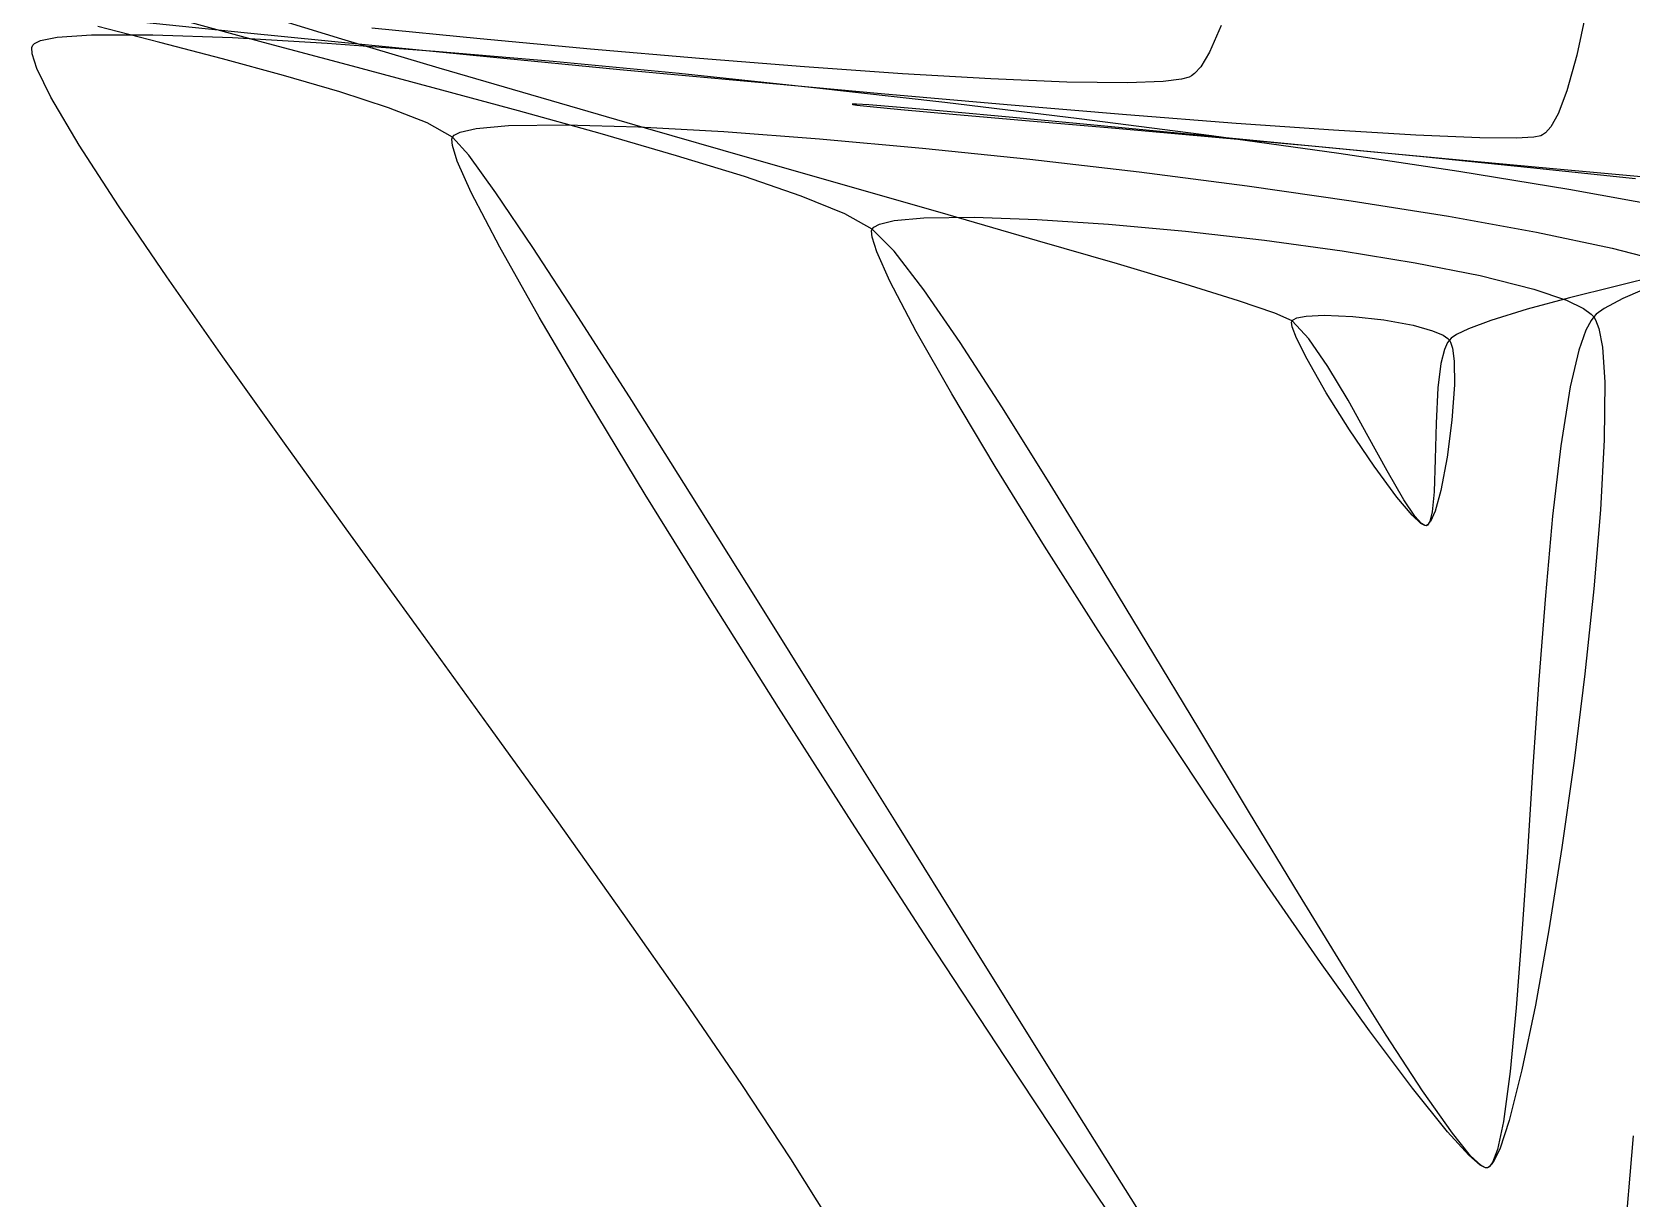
# Model space of a CAD drawing. Header units: metres. Extents: x 708868 to 711043, y 5411316 to 5413138.
# Drawn here: x 709706.2 to 709751.14, y 5411752.03 to 5411784.8 of the extents above; entities that cross this region are included whole.
import ezdxf

# ---------------------------------------------------------------- set-up
doc = ezdxf.new("R2010")
doc.units = ezdxf.units.M
for name, color, linetype in [('Rionegro 2010_Contours', 7, 'Continuous'), ('Rionegro 2014_Contours', 7, 'Continuous'), ('Rionegro 2018_Contours', 7, 'Continuous')]:
    doc.layers.add(name, color=color, linetype=linetype)

msp = doc.modelspace()

# ---------------------------------------------------------------- linework, layer by layer
at = {"layer": 'Rionegro 2010_Contours'}
for points in [[(709751.939, 5411777.748, 233), (709750.916, 5411777.307, 233), (709750.393, 5411777.027, 233), (709750.169, 5411776.866, 233), (709750.096, 5411776.793, 233), (709750.021, 5411776.692, 233), (709749.878, 5411776.421, 233), (709749.677, 5411775.854, 233), (709749.436, 5411774.827, 233), (709749.17, 5411773.172, 233), (709748.939, 5411771.19, 233), (709748.737, 5411768.967, 233), (709748.555, 5411766.594, 233), (709748.389, 5411764.16, 233), (709748.232, 5411761.753, 233), (709748.077, 5411759.463, 233), (709747.917, 5411757.379, 233), (709747.747, 5411755.59, 233), (709747.559, 5411754.184, 233), (709747.393, 5411753.396, 233), (709747.256, 5411753.031, 233), (709747.158, 5411752.906, 233), (709747.107, 5411752.881, 233), (709747.056, 5411752.882, 233), (709746.921, 5411752.952, 233), (709746.638, 5411753.219, 233), (709746.125, 5411753.853, 233), (709745.288, 5411755.042, 233), (709744.265, 5411756.607, 233), (709743.091, 5411758.477, 233), (709741.798, 5411760.584, 233), (709740.421, 5411762.857, 233), (709738.994, 5411765.225, 233), (709737.55, 5411767.621, 233), (709736.123, 5411769.973, 233), (709734.748, 5411772.212, 233), (709733.457, 5411774.267, 233), (709732.286, 5411776.07, 233), (709731.266, 5411777.55, 233), (709730.433, 5411778.638, 233), (709729.821, 5411779.263, 233), (709729.048, 5411779.694, 233), (709727.825, 5411780.188, 233), (709726.225, 5411780.735, 233), (709724.318, 5411781.324, 233), (709722.177, 5411781.943, 233), (709719.874, 5411782.581, 233), (709717.48, 5411783.229, 233), (709715.068, 5411783.874, 233), (709712.71, 5411784.506, 233), (709710.477, 5411785.115, 233)], [(709751.986, 5411777.964, 232), (709750.699, 5411777.648, 232), (709749.417, 5411777.326, 232), (709748.225, 5411777.006, 232), (709747.209, 5411776.696, 232), (709746.579, 5411776.462, 232), (709746.241, 5411776.296, 232), (709746.091, 5411776.191, 232), (709746.041, 5411776.141, 232), (709745.989, 5411776.069, 232), (709745.901, 5411775.875, 232), (709745.801, 5411775.479, 232), (709745.717, 5411774.801, 232), (709745.667, 5411773.81, 232), (709745.644, 5411772.79, 232), (709745.614, 5411771.877, 232), (709745.56, 5411771.316, 232), (709745.491, 5411771.042, 232), (709745.427, 5411770.944, 232), (709745.388, 5411770.925, 232), (709745.35, 5411770.926, 232), (709745.255, 5411770.982, 232), (709745.072, 5411771.189, 232), (709744.761, 5411771.656, 232), (709744.29, 5411772.469, 232), (709743.756, 5411773.436, 232), (709743.191, 5411774.449, 232), (709742.625, 5411775.4, 232), (709742.09, 5411776.179, 232), (709741.618, 5411776.68, 232), (709741.134, 5411776.896, 232), (709740.11, 5411777.245, 232), (709738.613, 5411777.712, 232), (709736.71, 5411778.28, 232), (709734.467, 5411778.935, 232), (709731.953, 5411779.659, 232), (709729.234, 5411780.438, 232), (709726.377, 5411781.256, 232), (709723.449, 5411782.097, 232), (709720.517, 5411782.946, 232), (709717.649, 5411783.786, 232), (709714.911, 5411784.602, 232), (709712.371, 5411785.379, 232)], [(709738.661, 5411749.53, 234), (709736.663, 5411752.701, 234), (709734.614, 5411755.973, 234), (709732.545, 5411759.287, 234), (709730.49, 5411762.585, 234), (709728.481, 5411765.808, 234), (709726.551, 5411768.897, 234), (709724.734, 5411771.793, 234), (709723.061, 5411774.439, 234), (709721.567, 5411776.775, 234), (709720.283, 5411778.742, 234), (709719.243, 5411780.282, 234), (709718.479, 5411781.337, 234), (709718.024, 5411781.847, 234), (709717.309, 5411782.246, 234), (709716.227, 5411782.673, 234), (709714.856, 5411783.121, 234), (709713.275, 5411783.581, 234), (709711.562, 5411784.044, 234), (709709.795, 5411784.504, 234), (709708.052, 5411784.951, 234)], [(709751.208, 5411753.779, 234), (709750.933, 5411750.575, 234)]]:
    msp.add_polyline3d(points, dxfattribs=at)
at = {"layer": 'Rionegro 2014_Contours'}
for points in [[(709749.869, 5411785.294, 235), (709749.618, 5411784.15, 235), (709749.343, 5411783.142, 235), (709749.095, 5411782.496, 235), (709748.888, 5411782.136, 235), (709748.738, 5411781.967, 235), (709748.658, 5411781.906, 235), (709748.606, 5411781.883, 235), (709748.413, 5411781.848, 235), (709747.917, 5411781.819, 235), (709746.894, 5411781.826, 235), (709745.093, 5411781.9, 235), (709742.785, 5411782.038, 235), (709740.049, 5411782.232, 235), (709736.965, 5411782.474, 235), (709733.611, 5411782.754, 235), (709730.067, 5411783.064, 235), (709726.412, 5411783.396, 235), (709722.725, 5411783.741, 235), (709719.085, 5411784.09, 235), (709715.572, 5411784.435, 235), (709712.264, 5411784.768, 235), (709709.24, 5411785.078, 235)], [(709728.662, 5411751.319, 235), (709727.536, 5411753.131, 235), (709726.157, 5411755.221, 235), (709724.571, 5411757.537, 235), (709722.823, 5411760.025, 235), (709720.962, 5411762.635, 235), (709719.032, 5411765.313, 235), (709717.082, 5411768.009, 235), (709715.156, 5411770.669, 235), (709713.302, 5411773.242, 235), (709711.565, 5411775.675, 235), (709709.994, 5411777.917, 235), (709708.633, 5411779.916, 235), (709707.529, 5411781.618, 235), (709706.73, 5411782.973, 235), (709706.34, 5411783.771, 235), (709706.209, 5411784.186, 235), (709706.204, 5411784.368, 235), (709706.227, 5411784.43, 235), (709706.272, 5411784.477, 235), (709706.446, 5411784.559, 235), (709706.908, 5411784.651, 235), (709707.877, 5411784.72, 235), (709709.603, 5411784.724, 235), (709711.835, 5411784.645, 235), (709714.502, 5411784.489, 235), (709717.532, 5411784.264, 235), (709720.854, 5411783.978, 235), (709724.397, 5411783.639, 235), (709728.089, 5411783.253, 235), (709731.86, 5411782.828, 235), (709735.638, 5411782.372, 235), (709739.352, 5411781.892, 235), (709742.93, 5411781.396, 235), (709746.302, 5411780.892, 235), (709749.397, 5411780.385, 235), (709752.142, 5411779.886, 235)], [(709739.622, 5411784.984, 234), (709739.3, 5411784.233, 234), (709739.051, 5411783.825, 234), (709738.881, 5411783.637, 234), (709738.794, 5411783.571, 234), (709738.724, 5411783.535, 234), (709738.507, 5411783.476, 234), (709737.996, 5411783.413, 234), (709736.996, 5411783.375, 234), (709735.292, 5411783.394, 234), (709733.156, 5411783.48, 234), (709730.67, 5411783.624, 234), (709727.911, 5411783.817, 234), (709724.961, 5411784.051, 234), (709721.899, 5411784.316, 234), (709718.804, 5411784.605, 234), (709715.757, 5411784.909, 234)], [(709751.529, 5411780.721, 236), (709749.059, 5411780.945, 236), (709746.428, 5411781.189, 236), (709743.719, 5411781.445, 236), (709741.014, 5411781.703, 236), (709738.399, 5411781.953, 236), (709735.957, 5411782.187, 236), (709733.77, 5411782.394, 236), (709731.923, 5411782.565, 236), (709730.5, 5411782.691, 236), (709729.722, 5411782.754, 236), (709729.378, 5411782.775, 236), (709729.271, 5411782.775, 236), (709729.258, 5411782.771, 236), (709729.272, 5411782.765, 236), (709729.387, 5411782.746, 236), (709729.764, 5411782.703, 236), (709730.621, 5411782.621, 236), (709732.192, 5411782.482, 236), (709734.235, 5411782.304, 236), (709736.657, 5411782.093, 236), (709739.368, 5411781.852, 236), (709742.277, 5411781.587, 236), (709745.292, 5411781.3, 236), (709748.321, 5411780.996, 236), (709751.273, 5411780.68, 236)], [(709737.864, 5411749.537, 234), (709735.732, 5411752.71, 234), (709733.56, 5411755.983, 234), (709731.386, 5411759.298, 234), (709729.248, 5411762.596, 234), (709727.186, 5411765.819, 234), (709725.237, 5411768.908, 234), (709723.441, 5411771.805, 234), (709721.835, 5411774.45, 234), (709720.459, 5411776.784, 234), (709719.352, 5411778.75, 234), (709718.551, 5411780.288, 234), (709718.157, 5411781.171, 234), (709718.019, 5411781.611, 234), (709718.006, 5411781.792, 234), (709718.024, 5411781.847, 234)], [(709718.024, 5411781.847, 234), (709718.07, 5411781.897, 234), (709718.242, 5411781.987, 234), (709718.685, 5411782.09, 234), (709719.599, 5411782.173, 234), (709721.203, 5411782.195, 234), (709723.247, 5411782.135, 234), (709725.652, 5411781.999, 234), (709728.34, 5411781.796, 234), (709731.232, 5411781.534, 234), (709734.251, 5411781.222, 234), (709737.317, 5411780.866, 234), (709740.353, 5411780.476, 234), (709743.279, 5411780.059, 234), (709746.018, 5411779.623, 234), (709748.49, 5411779.177, 234), (709750.619, 5411778.728, 234), (709752.324, 5411778.284, 234)], [(709729.821, 5411779.263, 233), (709729.865, 5411779.313, 233), (709730.027, 5411779.4, 233), (709730.436, 5411779.5, 233), (709731.265, 5411779.578, 233), (709732.687, 5411779.596, 233), (709734.45, 5411779.533, 233), (709736.46, 5411779.398, 233), (709738.622, 5411779.199, 233), (709740.841, 5411778.946, 233), (709743.025, 5411778.648, 233), (709745.077, 5411778.314, 233), (709746.905, 5411777.953, 233), (709748.414, 5411777.573, 233), (709749.328, 5411777.261, 233), (709749.81, 5411777.027, 233), (709750.024, 5411776.871, 233), (709750.096, 5411776.793, 233), (709750.15, 5411776.709, 233), (709750.241, 5411776.469, 233), (709750.34, 5411775.942, 233), (709750.406, 5411774.955, 233), (709750.393, 5411773.335, 233), (709750.287, 5411771.368, 233), (709750.101, 5411769.148, 233), (709749.849, 5411766.766, 233), (709749.545, 5411764.313, 233), (709749.202, 5411761.882, 233), (709748.835, 5411759.564, 233), (709748.456, 5411757.451, 233), (709748.08, 5411755.634, 233), (709747.721, 5411754.206, 233), (709747.455, 5411753.404, 233), (709747.272, 5411753.033, 233), (709747.16, 5411752.906, 233), (709747.107, 5411752.881, 233), (709747.054, 5411752.882, 233), (709746.907, 5411752.956, 233), (709746.587, 5411753.232, 233), (709745.989, 5411753.888, 233), (709745.004, 5411755.115, 233), (709743.799, 5411756.727, 233), (709742.422, 5411758.649, 233), (709740.923, 5411760.809, 233), (709739.349, 5411763.132, 233), (709737.749, 5411765.545, 233), (709736.172, 5411767.975, 233), (709734.665, 5411770.347, 233), (709733.277, 5411772.589, 233), (709732.057, 5411774.627, 233), (709731.053, 5411776.387, 233), (709730.313, 5411777.795, 233), (709729.945, 5411778.619, 233), (709729.814, 5411779.036, 233), (709729.803, 5411779.21, 233), (709729.821, 5411779.263, 233)], [(709741.618, 5411776.68, 232), (709741.647, 5411776.711, 232), (709741.752, 5411776.763, 232), (709742.016, 5411776.814, 232), (709742.524, 5411776.838, 232), (709743.324, 5411776.803, 232), (709744.195, 5411776.706, 232), (709745.018, 5411776.556, 232), (709745.561, 5411776.406, 232), (709745.861, 5411776.278, 232), (709745.996, 5411776.188, 232), (709746.041, 5411776.141, 232), (709746.075, 5411776.084, 232), (709746.129, 5411775.916, 232), (709746.176, 5411775.547, 232), (709746.182, 5411774.885, 232), (709746.113, 5411773.891, 232), (709745.979, 5411772.85, 232), (709745.799, 5411771.91, 232), (709745.637, 5411771.331, 232), (709745.512, 5411771.046, 232), (709745.429, 5411770.945, 232), (709745.388, 5411770.925, 232), (709745.347, 5411770.927, 232), (709745.233, 5411770.99, 232), (709744.992, 5411771.217, 232), (709744.566, 5411771.724, 232), (709743.925, 5411772.596, 232), (709743.236, 5411773.617, 232), (709742.581, 5411774.661, 232), (709742.039, 5411775.603, 232), (709741.742, 5411776.199, 232), (709741.625, 5411776.512, 232), (709741.607, 5411776.641, 232), (709741.618, 5411776.68, 232)]]:
    msp.add_polyline3d(points, dxfattribs=at)
at = {"layer": 'Rionegro 2018_Contours'}
for points in [[(709749.869, 5411785.294, 235), (709749.618, 5411784.15, 235), (709749.343, 5411783.142, 235), (709749.095, 5411782.496, 235), (709748.888, 5411782.136, 235), (709748.738, 5411781.967, 235), (709748.658, 5411781.906, 235), (709748.606, 5411781.883, 235), (709748.413, 5411781.848, 235), (709747.917, 5411781.819, 235), (709746.894, 5411781.826, 235), (709745.093, 5411781.9, 235), (709742.785, 5411782.038, 235), (709740.049, 5411782.232, 235), (709736.965, 5411782.474, 235), (709733.611, 5411782.754, 235), (709730.067, 5411783.064, 235), (709726.412, 5411783.396, 235), (709722.725, 5411783.741, 235), (709719.085, 5411784.09, 235), (709715.572, 5411784.435, 235), (709712.264, 5411784.768, 235), (709709.24, 5411785.078, 235)], [(709728.662, 5411751.319, 235), (709727.536, 5411753.131, 235), (709726.157, 5411755.221, 235), (709724.571, 5411757.537, 235), (709722.823, 5411760.025, 235), (709720.962, 5411762.635, 235), (709719.032, 5411765.313, 235), (709717.082, 5411768.009, 235), (709715.156, 5411770.669, 235), (709713.302, 5411773.242, 235), (709711.565, 5411775.675, 235), (709709.994, 5411777.917, 235), (709708.633, 5411779.916, 235), (709707.529, 5411781.618, 235), (709706.73, 5411782.973, 235), (709706.34, 5411783.771, 235), (709706.209, 5411784.186, 235), (709706.204, 5411784.368, 235), (709706.227, 5411784.43, 235), (709706.272, 5411784.477, 235), (709706.446, 5411784.559, 235), (709706.908, 5411784.651, 235), (709707.877, 5411784.72, 235), (709709.603, 5411784.724, 235), (709711.835, 5411784.645, 235), (709714.502, 5411784.489, 235), (709717.532, 5411784.264, 235), (709720.854, 5411783.978, 235), (709724.397, 5411783.639, 235), (709728.089, 5411783.253, 235), (709731.86, 5411782.828, 235), (709735.638, 5411782.372, 235), (709739.352, 5411781.892, 235), (709742.93, 5411781.396, 235), (709746.302, 5411780.892, 235), (709749.397, 5411780.385, 235), (709752.142, 5411779.886, 235)], [(709739.622, 5411784.984, 234), (709739.3, 5411784.233, 234), (709739.051, 5411783.825, 234), (709738.881, 5411783.637, 234), (709738.794, 5411783.571, 234), (709738.724, 5411783.535, 234), (709738.507, 5411783.476, 234), (709737.996, 5411783.413, 234), (709736.996, 5411783.375, 234), (709735.292, 5411783.394, 234), (709733.156, 5411783.48, 234), (709730.67, 5411783.624, 234), (709727.911, 5411783.817, 234), (709724.961, 5411784.051, 234), (709721.899, 5411784.316, 234), (709718.804, 5411784.605, 234), (709715.757, 5411784.909, 234)], [(709751.529, 5411780.721, 236), (709749.059, 5411780.945, 236), (709746.428, 5411781.189, 236), (709743.719, 5411781.445, 236), (709741.014, 5411781.703, 236), (709738.399, 5411781.953, 236), (709735.957, 5411782.187, 236), (709733.77, 5411782.394, 236), (709731.923, 5411782.565, 236), (709730.5, 5411782.691, 236), (709729.722, 5411782.754, 236), (709729.378, 5411782.775, 236), (709729.271, 5411782.775, 236), (709729.258, 5411782.771, 236), (709729.272, 5411782.765, 236), (709729.387, 5411782.746, 236), (709729.764, 5411782.703, 236), (709730.621, 5411782.621, 236), (709732.192, 5411782.482, 236), (709734.235, 5411782.304, 236), (709736.657, 5411782.093, 236), (709739.368, 5411781.852, 236), (709742.277, 5411781.587, 236), (709745.292, 5411781.3, 236), (709748.321, 5411780.996, 236), (709751.273, 5411780.68, 236)], [(709737.864, 5411749.537, 234), (709735.732, 5411752.71, 234), (709733.56, 5411755.983, 234), (709731.386, 5411759.298, 234), (709729.248, 5411762.596, 234), (709727.186, 5411765.819, 234), (709725.237, 5411768.908, 234), (709723.441, 5411771.805, 234), (709721.835, 5411774.45, 234), (709720.459, 5411776.784, 234), (709719.352, 5411778.75, 234), (709718.551, 5411780.288, 234), (709718.157, 5411781.171, 234), (709718.019, 5411781.611, 234), (709718.006, 5411781.792, 234), (709718.024, 5411781.847, 234)], [(709718.024, 5411781.847, 234), (709718.07, 5411781.897, 234), (709718.242, 5411781.987, 234), (709718.685, 5411782.09, 234), (709719.599, 5411782.173, 234), (709721.203, 5411782.195, 234), (709723.247, 5411782.135, 234), (709725.652, 5411781.999, 234), (709728.34, 5411781.796, 234), (709731.232, 5411781.534, 234), (709734.251, 5411781.222, 234), (709737.317, 5411780.866, 234), (709740.353, 5411780.476, 234), (709743.279, 5411780.059, 234), (709746.018, 5411779.623, 234), (709748.49, 5411779.177, 234), (709750.619, 5411778.728, 234), (709752.324, 5411778.284, 234)], [(709729.821, 5411779.263, 233), (709729.865, 5411779.313, 233), (709730.027, 5411779.4, 233), (709730.436, 5411779.5, 233), (709731.265, 5411779.578, 233), (709732.687, 5411779.596, 233), (709734.45, 5411779.533, 233), (709736.46, 5411779.398, 233), (709738.622, 5411779.199, 233), (709740.841, 5411778.946, 233), (709743.025, 5411778.648, 233), (709745.077, 5411778.314, 233), (709746.905, 5411777.953, 233), (709748.414, 5411777.573, 233), (709749.328, 5411777.261, 233), (709749.81, 5411777.027, 233), (709750.024, 5411776.871, 233), (709750.096, 5411776.793, 233), (709750.15, 5411776.709, 233), (709750.241, 5411776.469, 233), (709750.34, 5411775.942, 233), (709750.406, 5411774.955, 233), (709750.393, 5411773.335, 233), (709750.287, 5411771.368, 233), (709750.101, 5411769.148, 233), (709749.849, 5411766.766, 233), (709749.545, 5411764.313, 233), (709749.202, 5411761.882, 233), (709748.835, 5411759.564, 233), (709748.456, 5411757.451, 233), (709748.08, 5411755.634, 233), (709747.721, 5411754.206, 233), (709747.455, 5411753.404, 233), (709747.272, 5411753.033, 233), (709747.16, 5411752.906, 233), (709747.107, 5411752.881, 233), (709747.054, 5411752.882, 233), (709746.907, 5411752.956, 233), (709746.587, 5411753.232, 233), (709745.989, 5411753.888, 233), (709745.004, 5411755.115, 233), (709743.799, 5411756.727, 233), (709742.422, 5411758.649, 233), (709740.923, 5411760.809, 233), (709739.349, 5411763.132, 233), (709737.749, 5411765.545, 233), (709736.172, 5411767.975, 233), (709734.665, 5411770.347, 233), (709733.277, 5411772.589, 233), (709732.057, 5411774.627, 233), (709731.053, 5411776.387, 233), (709730.313, 5411777.795, 233), (709729.945, 5411778.619, 233), (709729.814, 5411779.036, 233), (709729.803, 5411779.21, 233), (709729.821, 5411779.263, 233)], [(709741.618, 5411776.68, 232), (709741.647, 5411776.711, 232), (709741.752, 5411776.763, 232), (709742.016, 5411776.814, 232), (709742.524, 5411776.838, 232), (709743.324, 5411776.803, 232), (709744.195, 5411776.706, 232), (709745.018, 5411776.556, 232), (709745.561, 5411776.406, 232), (709745.861, 5411776.278, 232), (709745.996, 5411776.188, 232), (709746.041, 5411776.141, 232), (709746.075, 5411776.084, 232), (709746.129, 5411775.916, 232), (709746.176, 5411775.547, 232), (709746.182, 5411774.885, 232), (709746.113, 5411773.891, 232), (709745.979, 5411772.85, 232), (709745.799, 5411771.91, 232), (709745.637, 5411771.331, 232), (709745.512, 5411771.046, 232), (709745.429, 5411770.945, 232), (709745.388, 5411770.925, 232), (709745.347, 5411770.927, 232), (709745.233, 5411770.99, 232), (709744.992, 5411771.217, 232), (709744.566, 5411771.724, 232), (709743.925, 5411772.596, 232), (709743.236, 5411773.617, 232), (709742.581, 5411774.661, 232), (709742.039, 5411775.603, 232), (709741.742, 5411776.199, 232), (709741.625, 5411776.512, 232), (709741.607, 5411776.641, 232), (709741.618, 5411776.68, 232)]]:
    msp.add_polyline3d(points, dxfattribs=at)

doc.saveas('drawing.dxf')
